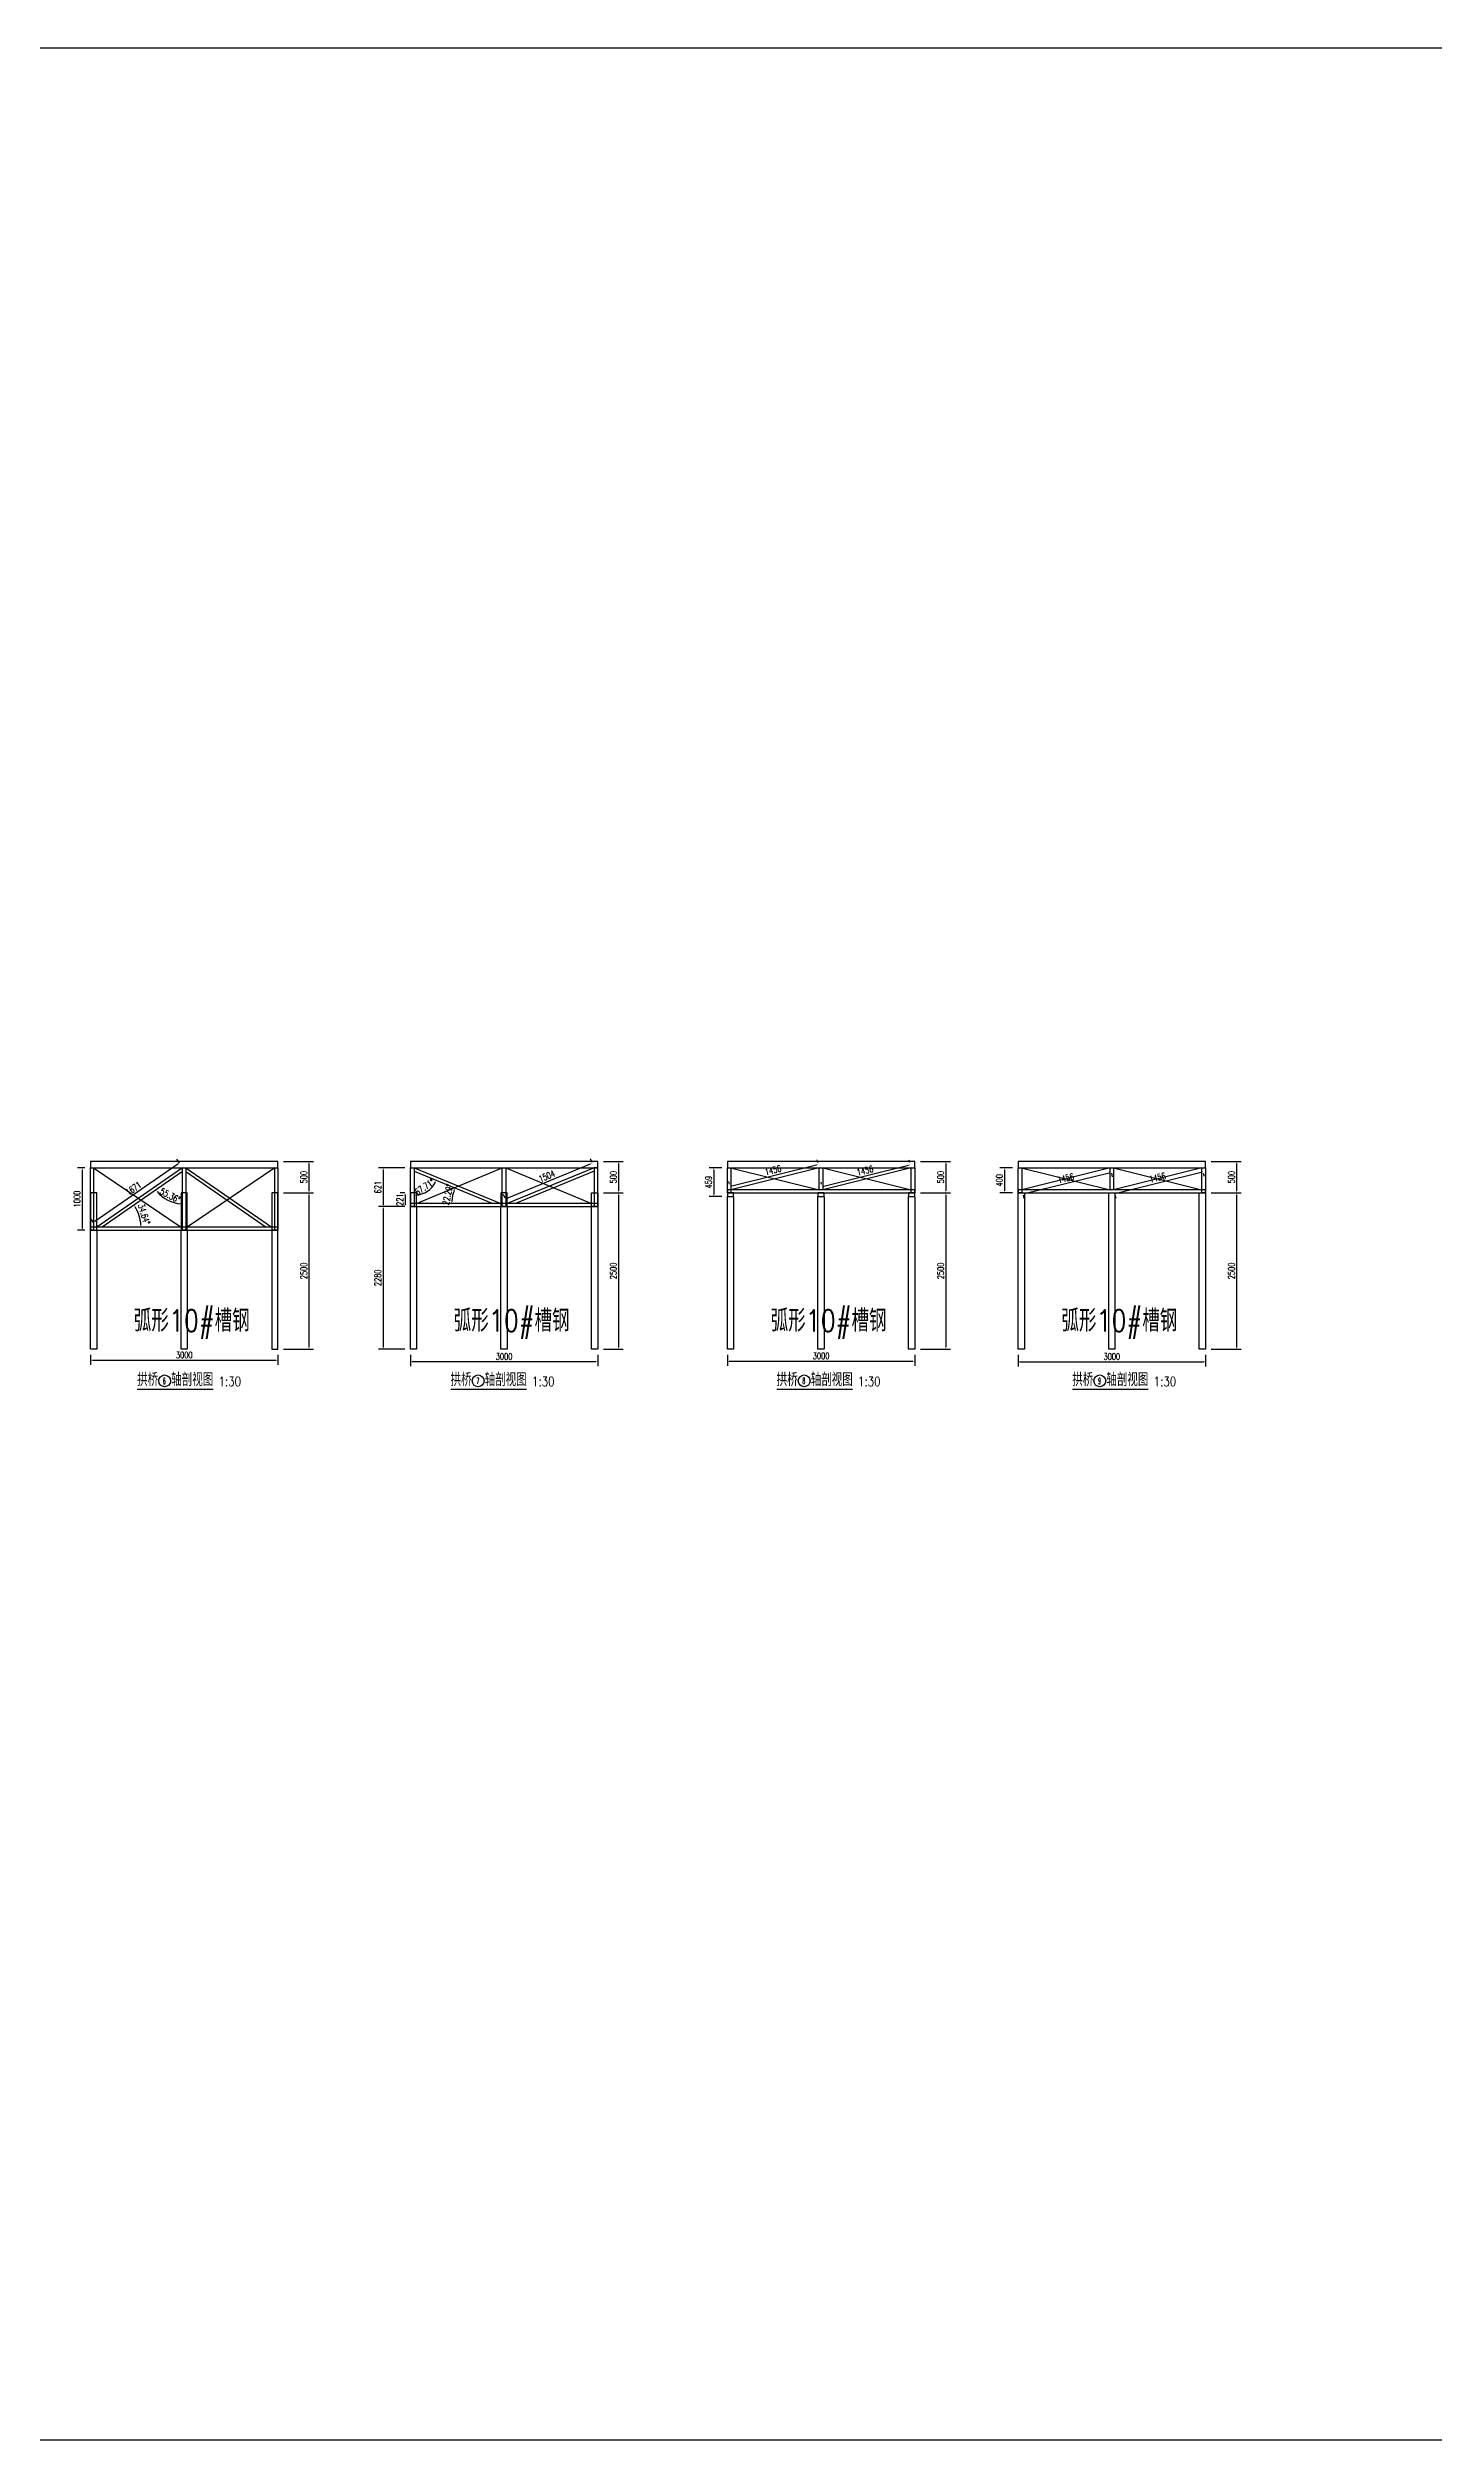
# Model space of a CAD drawing. Header units: millimetres. Extents: x -1471591 to 944464, y -468930 to 547002.
# Drawn here: x -910628 to -888440, y -180989 to -142711 of the extents above; entities that cross this region are included whole.
import ezdxf
from ezdxf.enums import TextEntityAlignment as Align

# ---------------------------------------------------------------- set-up
doc = ezdxf.new("R2010")
doc.units = ezdxf.units.MM
doc.header["$LTSCALE"] = 10
doc.header["$PDMODE"] = 35
doc.linetypes.add('-6_350_HOLE$0$DASH', pattern=[0.35, 0.25, -0.1])
doc.layers.add('DIM_SYMB', color=3, linetype='Continuous')
doc.layers.add('PUB_TEXT', color=7, linetype='Continuous')
doc.styles.get("Standard").update_dxf_attribs({"font": 'simplex.shx', "width": 0.8, "bigfont": 'hztxt.shx'})
doc.styles.add('STANDARD_T3', font='simplex.shx', dxfattribs={"width": 0.7, "bigfont": 'hztxt.shx'})
doc.dimstyles.new('W&&30', dxfattribs={"dimtxt": 105, "dimasz": 30, "dimexe": 75, "dimexo": 90, "dimgap": 30, "dimtad": 1, "dimdec": 0, "dimzin": 0, "dimdsep": 46, "dimtxsty": 'STANDARD_T3', "dimcen": 0.09, "dimclrd": 1, "dimclre": 1, "dimclrt": 7, "dimazin": 2, "dimtfac": 1, "dimtdec": 0, "dimtix": 1, "dimtmove": 2, "dimatfit": 3, "dimfxl": 0, "dimtolj": 1, "dimtzin": 0, "dimarcsym": 0})

# ---------------------------------------------------------------- blocks, each defined once
blk = doc.blocks.new('*D1645')
at = {"color": 1, "lineweight": -2, "transparency": 16777216}
for p, q in [((-906855, -161031), (-906373.5, -161031)), ((-906448.5, -161061), (-906448.5, -163501)), ((-906855, -163531), (-906373.5, -163531))]:
    blk.add_line(p, q, dxfattribs=at)
at = {"color": 1, "transparency": 16777216}
for points in [[(-906453.5, -161061), (-906443.5, -161061), (-906448.5, -161031)], [(-906453.5, -163501), (-906443.5, -163501), (-906448.5, -163531)]]:
    blk.add_solid(points, dxfattribs=at)
at = {"layer": 'Defpoints', "color": 0, "transparency": 16777216}
for p in [(-906945, -161031), (-906945, -163531), (-906448.5, -163531)]:
    blk.add_point(p, dxfattribs=at)
at = {"color": 7, "transparency": 16777216, "insert": (-906531, -162281), "char_height": 105, "attachment_point": 5, "rotation": 90, "style": 'STANDARD_T3'}
blk.add_mtext('\\A1;2500', dxfattribs=at)
blk = doc.blocks.new('*D1646')
at = {"color": 1, "lineweight": -2, "transparency": 16777216}
for p, q in [((-906855, -160531), (-906373.5, -160531)), ((-906448.5, -160561), (-906448.5, -161001)), ((-906855, -161031), (-906373.5, -161031))]:
    blk.add_line(p, q, dxfattribs=at)
at = {"color": 1, "transparency": 16777216}
for points in [[(-906453.5, -160561), (-906443.5, -160561), (-906448.5, -160531)], [(-906453.5, -161001), (-906443.5, -161001), (-906448.5, -161031)]]:
    blk.add_solid(points, dxfattribs=at)
at = {"layer": 'Defpoints', "color": 0, "transparency": 16777216}
for p in [(-906945, -160531), (-906945, -161031), (-906448.5, -161031)]:
    blk.add_point(p, dxfattribs=at)
at = {"color": 7, "transparency": 16777216, "insert": (-906531, -160781), "char_height": 105, "attachment_point": 5, "rotation": 90, "style": 'STANDARD_T3'}
blk.add_mtext('\\A1;500', dxfattribs=at)
blk = doc.blocks.new('*D1647')
at = {"color": 1, "lineweight": -2, "transparency": 16777216}
for p, q in [((-901735, -161031), (-901419.25, -161031)), ((-901494.25, -161061), (-901494.25, -163501)), ((-901735, -163531), (-901419.25, -163531))]:
    blk.add_line(p, q, dxfattribs=at)
at = {"color": 1, "transparency": 16777216}
for points in [[(-901499.25, -161061), (-901489.25, -161061), (-901494.25, -161031)], [(-901499.25, -163501), (-901489.25, -163501), (-901494.25, -163531)]]:
    blk.add_solid(points, dxfattribs=at)
at = {"layer": 'Defpoints', "color": 0, "transparency": 16777216}
for p in [(-901825, -161031), (-901825, -163531), (-901494.25, -163531)]:
    blk.add_point(p, dxfattribs=at)
at = {"color": 7, "transparency": 16777216, "insert": (-901576.75, -162281), "char_height": 105, "attachment_point": 5, "rotation": 90, "style": 'STANDARD_T3'}
blk.add_mtext('\\A1;2500', dxfattribs=at)
blk = doc.blocks.new('*D1648')
at = {"color": 1, "lineweight": -2, "transparency": 16777216}
for p, q in [((-901735, -160531), (-901419.25, -160531)), ((-901494.25, -160561), (-901494.25, -161001)), ((-901735, -161031), (-901419.25, -161031))]:
    blk.add_line(p, q, dxfattribs=at)
at = {"color": 1, "transparency": 16777216}
for points in [[(-901499.25, -160561), (-901489.25, -160561), (-901494.25, -160531)], [(-901499.25, -161001), (-901489.25, -161001), (-901494.25, -161031)]]:
    blk.add_solid(points, dxfattribs=at)
at = {"layer": 'Defpoints', "color": 0, "transparency": 16777216}
for p in [(-901825, -160531), (-901825, -161031), (-901494.25, -161031)]:
    blk.add_point(p, dxfattribs=at)
at = {"color": 7, "transparency": 16777216, "insert": (-901576.75, -160781), "char_height": 105, "attachment_point": 5, "rotation": 90, "style": 'STANDARD_T3'}
blk.add_mtext('\\A1;500', dxfattribs=at)
blk = doc.blocks.new('*D1649')
at = {"color": 1, "lineweight": -2, "transparency": 16777216}
for p, q in [((-910035, -160631), (-910153, -160631)), ((-910078, -160661), (-910078, -161601)), ((-910035, -161631), (-910153, -161631))]:
    blk.add_line(p, q, dxfattribs=at)
at = {"color": 1, "transparency": 16777216}
for points in [[(-910083, -160661), (-910073, -160661), (-910078, -160631)], [(-910083, -161601), (-910073, -161601), (-910078, -161631)]]:
    blk.add_solid(points, dxfattribs=at)
at = {"layer": 'Defpoints', "color": 0, "transparency": 16777216}
for p in [(-909945, -160631), (-910078, -161631), (-909945, -161631)]:
    blk.add_point(p, dxfattribs=at)
at = {"color": 7, "transparency": 16777216, "insert": (-910160.5, -161131), "char_height": 105, "attachment_point": 5, "rotation": 90, "style": 'STANDARD_T3'}
blk.add_mtext('\\A1;1000', dxfattribs=at)
blk = doc.blocks.new('*D1650')
at = {"color": 1, "lineweight": -2, "transparency": 16777216}
for p, q in [((-904915, -160631), (-905337, -160631)), ((-905262, -160661), (-905262, -161221.5)), ((-904915, -161251.5), (-905337, -161251.5))]:
    blk.add_line(p, q, dxfattribs=at)
at = {"color": 1, "transparency": 16777216}
for points in [[(-905267, -160661), (-905257, -160661), (-905262, -160631)], [(-905267, -161221.5), (-905257, -161221.5), (-905262, -161251.5)]]:
    blk.add_solid(points, dxfattribs=at)
at = {"layer": 'Defpoints', "color": 0, "transparency": 16777216}
for p in [(-904825, -160631), (-905262, -161251.5), (-904825, -161251.5)]:
    blk.add_point(p, dxfattribs=at)
at = {"color": 7, "transparency": 16777216, "insert": (-905344.5, -160941.25), "char_height": 105, "attachment_point": 5, "rotation": 90, "style": 'STANDARD_T3'}
blk.add_mtext('\\A1;621', dxfattribs=at)
blk = doc.blocks.new('*D1651')
at = {"color": 1, "lineweight": -2, "transparency": 16777216}
for p, q in [((-896662, -161031), (-896180.5, -161031)), ((-896255.5, -161061), (-896255.5, -163501)), ((-896662, -163531), (-896180.5, -163531))]:
    blk.add_line(p, q, dxfattribs=at)
at = {"color": 1, "transparency": 16777216}
for points in [[(-896260.5, -161061), (-896250.5, -161061), (-896255.5, -161031)], [(-896260.5, -163501), (-896250.5, -163501), (-896255.5, -163531)]]:
    blk.add_solid(points, dxfattribs=at)
at = {"layer": 'Defpoints', "color": 0, "transparency": 16777216}
for p in [(-896752, -161031), (-896752, -163531), (-896255.5, -163531)]:
    blk.add_point(p, dxfattribs=at)
at = {"color": 7, "transparency": 16777216, "insert": (-896338, -162281), "char_height": 105, "attachment_point": 5, "rotation": 90, "style": 'STANDARD_T3'}
blk.add_mtext('\\A1;2500', dxfattribs=at)
blk = doc.blocks.new('*D1652')
at = {"color": 1, "lineweight": -2, "transparency": 16777216}
for p, q in [((-896662, -160531), (-896180.5, -160531)), ((-896255.5, -160561), (-896255.5, -161001)), ((-896662, -161031), (-896180.5, -161031))]:
    blk.add_line(p, q, dxfattribs=at)
at = {"color": 1, "transparency": 16777216}
for points in [[(-896260.5, -160561), (-896250.5, -160561), (-896255.5, -160531)], [(-896260.5, -161001), (-896250.5, -161001), (-896255.5, -161031)]]:
    blk.add_solid(points, dxfattribs=at)
at = {"layer": 'Defpoints', "color": 0, "transparency": 16777216}
for p in [(-896752, -160531), (-896752, -161031), (-896255.5, -161031)]:
    blk.add_point(p, dxfattribs=at)
at = {"color": 7, "transparency": 16777216, "insert": (-896338, -160781), "char_height": 105, "attachment_point": 5, "rotation": 90, "style": 'STANDARD_T3'}
blk.add_mtext('\\A1;500', dxfattribs=at)
blk = doc.blocks.new('*D1653')
at = {"color": 1, "lineweight": -2, "transparency": 16777216}
for p, q in [((-899842, -160631), (-900045, -160631)), ((-899970, -160661), (-899970, -161060)), ((-899842, -161090), (-900045, -161090))]:
    blk.add_line(p, q, dxfattribs=at)
at = {"color": 1, "transparency": 16777216}
for points in [[(-899975, -160661), (-899965, -160661), (-899970, -160631)], [(-899975, -161060), (-899965, -161060), (-899970, -161090)]]:
    blk.add_solid(points, dxfattribs=at)
at = {"layer": 'Defpoints', "color": 0, "transparency": 16777216}
for p in [(-899752, -160631), (-899970, -161090), (-899752, -161090)]:
    blk.add_point(p, dxfattribs=at)
at = {"color": 7, "transparency": 16777216, "insert": (-900052.5, -160860.5), "char_height": 105, "attachment_point": 5, "rotation": 90, "style": 'STANDARD_T3'}
blk.add_mtext('\\A1;459', dxfattribs=at)
blk = doc.blocks.new('*D1706')
at = {"color": 1, "lineweight": -2, "transparency": 16777216}
for p, q in [((-904915, -161031), (-904986, -161031)), ((-904911, -161061), (-904911, -161221.5)), ((-904915, -161251.5), (-904986, -161251.5))]:
    blk.add_line(p, q, dxfattribs=at)
at = {"color": 1, "transparency": 16777216}
for points in [[(-904916, -161061), (-904906, -161061), (-904911, -161031)], [(-904916, -161221.5), (-904906, -161221.5), (-904911, -161251.5)]]:
    blk.add_solid(points, dxfattribs=at)
at = {"layer": 'Defpoints', "color": 0, "transparency": 16777216}
for p in [(-904825, -161031), (-904911, -161251.5), (-904825, -161251.5)]:
    blk.add_point(p, dxfattribs=at)
at = {"color": 7, "transparency": 16777216, "insert": (-904993.5, -161141.25), "char_height": 105, "attachment_point": 5, "rotation": 90, "style": 'STANDARD_T3'}
blk.add_mtext('\\A1;221', dxfattribs=at)
blk = doc.blocks.new('*D1707')
at = {"color": 1, "lineweight": -2, "transparency": 16777216}
for p, q in [((-892008.5, -161031), (-891527, -161031)), ((-891602, -161061), (-891602, -163501)), ((-892008.5, -163531), (-891527, -163531))]:
    blk.add_line(p, q, dxfattribs=at)
at = {"color": 1, "transparency": 16777216}
for points in [[(-891607, -161061), (-891597, -161061), (-891602, -161031)], [(-891607, -163501), (-891597, -163501), (-891602, -163531)]]:
    blk.add_solid(points, dxfattribs=at)
at = {"layer": 'Defpoints', "color": 0, "transparency": 16777216}
for p in [(-892098.5, -161031), (-892098.5, -163531), (-891602, -163531)]:
    blk.add_point(p, dxfattribs=at)
at = {"color": 7, "transparency": 16777216, "insert": (-891684.5, -162281), "char_height": 105, "attachment_point": 5, "rotation": 90, "style": 'STANDARD_T3'}
blk.add_mtext('\\A1;2500', dxfattribs=at)
blk = doc.blocks.new('*D1708')
at = {"color": 1, "lineweight": -2, "transparency": 16777216}
for p, q in [((-892008.5, -160531), (-891527, -160531)), ((-891602, -160561), (-891602, -161001)), ((-892008.5, -161031), (-891527, -161031))]:
    blk.add_line(p, q, dxfattribs=at)
at = {"color": 1, "transparency": 16777216}
for points in [[(-891607, -160561), (-891597, -160561), (-891602, -160531)], [(-891607, -161001), (-891597, -161001), (-891602, -161031)]]:
    blk.add_solid(points, dxfattribs=at)
at = {"layer": 'Defpoints', "color": 0, "transparency": 16777216}
for p in [(-892098.5, -160531), (-892098.5, -161031), (-891602, -161031)]:
    blk.add_point(p, dxfattribs=at)
at = {"color": 7, "transparency": 16777216, "insert": (-891684.5, -160781), "char_height": 105, "attachment_point": 5, "rotation": 90, "style": 'STANDARD_T3'}
blk.add_mtext('\\A1;500', dxfattribs=at)
blk = doc.blocks.new('*D1709')
at = {"color": 1, "lineweight": -2, "transparency": 16777216}
for p, q in [((-895188.5, -160631), (-895391.5, -160631)), ((-895316.5, -160661), (-895316.5, -161001)), ((-895188.5, -161031), (-895391.5, -161031))]:
    blk.add_line(p, q, dxfattribs=at)
at = {"color": 1, "transparency": 16777216}
for points in [[(-895321.5, -160661), (-895311.5, -160661), (-895316.5, -160631)], [(-895321.5, -161001), (-895311.5, -161001), (-895316.5, -161031)]]:
    blk.add_solid(points, dxfattribs=at)
at = {"layer": 'Defpoints', "color": 0, "transparency": 16777216}
for p in [(-895098.5, -160631), (-895316.5, -161031), (-895098.5, -161031)]:
    blk.add_point(p, dxfattribs=at)
at = {"color": 7, "transparency": 16777216, "insert": (-895399, -160831), "char_height": 105, "attachment_point": 5, "rotation": 90, "style": 'STANDARD_T3'}
blk.add_mtext('\\A1;400', dxfattribs=at)
blk = doc.blocks.new('*D1712')
at = {"color": 1, "lineweight": -2, "transparency": 16777216}
for p, q in [((-909945, -163621), (-909945, -163784)), ((-909915, -163709), (-906975, -163709)), ((-906945, -163621), (-906945, -163784))]:
    blk.add_line(p, q, dxfattribs=at)
at = {"color": 1, "transparency": 16777216}
for points in [[(-909915, -163704), (-909915, -163714), (-909945, -163709)], [(-906975, -163704), (-906975, -163714), (-906945, -163709)]]:
    blk.add_solid(points, dxfattribs=at)
at = {"layer": 'Defpoints', "color": 0, "transparency": 16777216}
for p in [(-909945, -163531), (-906945, -163531), (-906945, -163709)]:
    blk.add_point(p, dxfattribs=at)
at = {"color": 7, "transparency": 16777216, "insert": (-908445, -163626.5), "char_height": 105, "attachment_point": 5, "style": 'STANDARD_T3'}
blk.add_mtext('\\A1;3000', dxfattribs=at)
blk = doc.blocks.new('*D1713')
at = {"color": 1, "lineweight": -2, "transparency": 16777216}
for p, q in [((-904825, -163621), (-904825, -163806)), ((-904795, -163731), (-901855, -163731)), ((-901825, -163621), (-901825, -163806))]:
    blk.add_line(p, q, dxfattribs=at)
at = {"color": 1, "transparency": 16777216}
for points in [[(-904795, -163726), (-904795, -163736), (-904825, -163731)], [(-901855, -163726), (-901855, -163736), (-901825, -163731)]]:
    blk.add_solid(points, dxfattribs=at)
at = {"layer": 'Defpoints', "color": 0, "transparency": 16777216}
for p in [(-904825, -163531), (-901825, -163531), (-901825, -163731)]:
    blk.add_point(p, dxfattribs=at)
at = {"color": 7, "transparency": 16777216, "insert": (-903325, -163648.5), "char_height": 105, "attachment_point": 5, "style": 'STANDARD_T3'}
blk.add_mtext('\\A1;3000', dxfattribs=at)
blk = doc.blocks.new('*D1714')
at = {"color": 1, "lineweight": -2, "transparency": 16777216}
for p, q in [((-899752, -163621), (-899752, -163799)), ((-899722, -163724), (-896782, -163724)), ((-896752, -163621), (-896752, -163799))]:
    blk.add_line(p, q, dxfattribs=at)
at = {"color": 1, "transparency": 16777216}
for points in [[(-899722, -163719), (-899722, -163729), (-899752, -163724)], [(-896782, -163719), (-896782, -163729), (-896752, -163724)]]:
    blk.add_solid(points, dxfattribs=at)
at = {"layer": 'Defpoints', "color": 0, "transparency": 16777216}
for p in [(-899752, -163531), (-896752, -163531), (-896752, -163724)]:
    blk.add_point(p, dxfattribs=at)
at = {"color": 7, "transparency": 16777216, "insert": (-898252, -163641.5), "char_height": 105, "attachment_point": 5, "style": 'STANDARD_T3'}
blk.add_mtext('\\A1;3000', dxfattribs=at)
blk = doc.blocks.new('*D1715')
at = {"color": 1, "lineweight": -2, "transparency": 16777216}
for p, q in [((-895098.5, -163621), (-895098.5, -163808.5)), ((-895068.5, -163733.5), (-892128.5, -163733.5)), ((-892098.5, -163621), (-892098.5, -163808.5))]:
    blk.add_line(p, q, dxfattribs=at)
at = {"color": 1, "transparency": 16777216}
for points in [[(-895068.5, -163728.5), (-895068.5, -163738.5), (-895098.5, -163733.5)], [(-892128.5, -163728.5), (-892128.5, -163738.5), (-892098.5, -163733.5)]]:
    blk.add_solid(points, dxfattribs=at)
at = {"layer": 'Defpoints', "color": 0, "transparency": 16777216}
for p in [(-895098.5, -163531), (-892098.5, -163531), (-892098.5, -163733.5)]:
    blk.add_point(p, dxfattribs=at)
at = {"color": 7, "transparency": 16777216, "insert": (-893598.5, -163651), "char_height": 105, "attachment_point": 5, "style": 'STANDARD_T3'}
blk.add_mtext('\\A1;3000', dxfattribs=at)
blk = doc.blocks.new('*D1716')
at = {"color": 1, "lineweight": -2, "transparency": 16777216}
for p, q in [((-908547, -160572), (-909873, -161488)), ((-908521, -160557), (-908565, -160493)), ((-909896, -161507), (-909940, -161443))]:
    blk.add_line(p, q, dxfattribs=at)
at = {"color": 1, "transparency": 16777216}
for points in [[(-908550, -160568), (-908544, -160576), (-908523, -160555)], [(-909876, -161484), (-909870, -161492), (-909898, -161505)]]:
    blk.add_solid(points, dxfattribs=at)
at = {"layer": 'Defpoints', "color": 0, "transparency": 16777216}
for p in [(-908470, -160631), (-909898, -161505), (-909845, -161581)]:
    blk.add_point(p, dxfattribs=at)
at = {"color": 7, "transparency": 16777216, "insert": (-909257, -160962), "char_height": 105, "attachment_point": 5, "rotation": 34.6409, "style": 'STANDARD_T3'}
blk.add_mtext('\\A1;1671', dxfattribs=at)
blk = doc.blocks.new('*D1717')
at = {"color": 1, "lineweight": -2, "transparency": 16777216}
blk.add_arc((-908470, -160692), 515, 217.9815, 266.6595, dxfattribs=at)
at = {"color": 1, "transparency": 16777216}
for points in [[(-908880, -161011), (-908872, -161006), (-908893, -160984)], [(-908500, -161201), (-908500, -161211), (-908470, -161206)]]:
    blk.add_solid(points, dxfattribs=at)
at = {"layer": 'Defpoints', "color": 0, "transparency": 16777216}
for p in [(-908470, -160631), (-908470, -160692), (-908779, -161103), (-909757, -161581), (-908470, -161631)]:
    blk.add_point(p, dxfattribs=at)
at = {"color": 7, "transparency": 16777216, "insert": (-908671, -161074), "char_height": 105, "attachment_point": 5, "rotation": 332.3205, "style": 'STANDARD_T3'}
blk.add_mtext('\\A1;55.36°', dxfattribs=at)
blk = doc.blocks.new('*D1718')
at = {"color": 1, "lineweight": -2, "transparency": 16777216}
blk.add_arc((-909757, -161581), 619, 2.7752, 31.8658, dxfattribs=at)
at = {"color": 1, "transparency": 16777216}
for points in [[(-909235, -161257), (-909227, -161251), (-909247, -161229)], [(-909133, -161551), (-909143, -161551), (-909138, -161581)]]:
    blk.add_solid(points, dxfattribs=at)
at = {"layer": 'Defpoints', "color": 0, "transparency": 16777216}
for p in [(-908470, -160692), (-909150, -161457), (-909945, -161581), (-909757, -161581), (-906945, -161581)]:
    blk.add_point(p, dxfattribs=at)
at = {"color": 7, "transparency": 16777216, "insert": (-909087, -161372), "char_height": 105, "attachment_point": 5, "rotation": 287.3205, "style": 'STANDARD_T3'}
blk.add_mtext('\\A1;34.64°', dxfattribs=at)
blk = doc.blocks.new('*D1719')
at = {"color": 1, "lineweight": -2, "transparency": 16777216}
blk.add_arc((-904767, -160685), 386, 274.4532, 333.261, dxfattribs=at)
at = {"color": 1, "transparency": 16777216}
for points in [[(-904737, -161075), (-904737, -161065), (-904767, -161071)], [(-904427, -160857), (-904418, -160861), (-904410, -160831)]]:
    blk.add_solid(points, dxfattribs=at)
at = {"layer": 'Defpoints', "color": 0, "transparency": 16777216}
for p in [(-904767, -160631), (-904767, -160685), (-904619, -161042), (-904767, -161251), (-903507, -161202)]:
    blk.add_point(p, dxfattribs=at)
at = {"color": 7, "transparency": 16777216, "insert": (-904598, -160937), "char_height": 105, "attachment_point": 5, "rotation": 33.8571, "style": 'STANDARD_T3'}
blk.add_mtext('\\A1;67.71°', dxfattribs=at)
blk = doc.blocks.new('*D1720')
at = {"color": 1, "lineweight": -2, "transparency": 16777216}
blk.add_arc((-903507, -161202), 654, 160.3428, 177.3713, dxfattribs=at)
at = {"color": 1, "transparency": 16777216}
for points in [[(-904127, -160980), (-904118, -160983), (-904112, -160954)], [(-904155, -161172), (-904165, -161171), (-904161, -161202)]]:
    blk.add_solid(points, dxfattribs=at)
at = {"layer": 'Defpoints', "color": 0, "transparency": 16777216}
for p in [(-904767, -160685), (-904139, -161034), (-904825, -161202), (-903507, -161202), (-901825, -161202)]:
    blk.add_point(p, dxfattribs=at)
at = {"color": 7, "transparency": 16777216, "insert": (-904229, -161059), "char_height": 105, "attachment_point": 5, "rotation": 78.8571, "style": 'STANDARD_T3'}
blk.add_mtext('\\A1;22.29°', dxfattribs=at)
blk = doc.blocks.new('*D1721')
at = {"color": 1, "lineweight": -2, "transparency": 16777216}
for p, q in [((-903278, -161115), (-901941, -160568)), ((-901917, -160548), (-901942, -160487)), ((-903309, -161118), (-903334, -161057))]:
    blk.add_line(p, q, dxfattribs=at)
at = {"color": 1, "transparency": 16777216}
for points in [[(-901943, -160563), (-901940, -160572), (-901914, -160556)], [(-903280, -161111), (-903276, -161120), (-903306, -161127)]]:
    blk.add_solid(points, dxfattribs=at)
at = {"layer": 'Defpoints', "color": 0, "transparency": 16777216}
for p in [(-901914, -160556), (-901883, -160631), (-903275, -161202)]:
    blk.add_point(p, dxfattribs=at)
at = {"color": 7, "transparency": 16777216, "insert": (-902641, -160765), "char_height": 105, "attachment_point": 5, "rotation": 22.2859, "style": 'STANDARD_T3'}
blk.add_mtext('\\A1;1504', dxfattribs=at)
blk = doc.blocks.new('*D1722')
at = {"color": 1, "lineweight": -2, "transparency": 16777216}
for p, q in [((-904915, -161251.5), (-905337, -161251.5)), ((-905262, -161281.5), (-905262, -163501)), ((-904915, -163531), (-905337, -163531))]:
    blk.add_line(p, q, dxfattribs=at)
at = {"color": 1, "transparency": 16777216}
for points in [[(-905267, -161281.5), (-905257, -161281.5), (-905262, -161251.5)], [(-905267, -163501), (-905257, -163501), (-905262, -163531)]]:
    blk.add_solid(points, dxfattribs=at)
at = {"layer": 'Defpoints', "color": 0, "transparency": 16777216}
for p in [(-904825, -161251.5), (-905262, -163531), (-904825, -163531)]:
    blk.add_point(p, dxfattribs=at)
at = {"color": 7, "transparency": 16777216, "insert": (-905344.5, -162391.25), "char_height": 105, "attachment_point": 5, "rotation": 90, "style": 'STANDARD_T3'}
blk.add_mtext('\\A1;2280', dxfattribs=at)
blk = doc.blocks.new('*D1723')
at = {"color": 1, "lineweight": -2, "transparency": 16777216}
for p, q in [((-899679, -160917), (-898324, -160582)), ((-898303, -160544), (-898313, -160502)), ((-899716, -160894), (-899726, -160852))]:
    blk.add_line(p, q, dxfattribs=at)
at = {"color": 1, "transparency": 16777216}
for points in [[(-898325, -160577), (-898323, -160586), (-898295, -160574)], [(-899680, -160912), (-899678, -160922), (-899708, -160924)]]:
    blk.add_solid(points, dxfattribs=at)
at = {"layer": 'Defpoints', "color": 0, "transparency": 16777216}
for p in [(-898295, -160574), (-898281, -160631), (-899694, -160981)]:
    blk.add_point(p, dxfattribs=at)
at = {"color": 7, "transparency": 16777216, "insert": (-899021, -160669), "char_height": 105, "attachment_point": 5, "rotation": 13.9121, "style": 'STANDARD_T3'}
blk.add_mtext('\\A1;1456', dxfattribs=at)
blk = doc.blocks.new('*D1724')
at = {"color": 1, "lineweight": -2, "transparency": 16777216}
for p, q in [((-898206, -160924), (-896851, -160589)), ((-896832, -160544), (-896840, -160509)), ((-898245, -160894), (-898253, -160859))]:
    blk.add_line(p, q, dxfattribs=at)
at = {"color": 1, "transparency": 16777216}
for points in [[(-896853, -160584), (-896850, -160594), (-896822, -160581)], [(-898207, -160919), (-898205, -160929), (-898235, -160931)]]:
    blk.add_solid(points, dxfattribs=at)
at = {"layer": 'Defpoints', "color": 0, "transparency": 16777216}
for p in [(-896822, -160581), (-896810, -160631), (-898223, -160981)]:
    blk.add_point(p, dxfattribs=at)
at = {"color": 7, "transparency": 16777216, "insert": (-897549, -160676), "char_height": 105, "attachment_point": 5, "rotation": 13.9121, "style": 'STANDARD_T3'}
blk.add_mtext('\\A1;1456', dxfattribs=at)
blk = doc.blocks.new('*D1725')
at = {"color": 1, "lineweight": -2, "transparency": 16777216}
for p, q in [((-894994, -161044), (-893639, -160709)), ((-893606, -160718), (-893592, -160774)), ((-895019, -161068), (-895005, -161124))]:
    blk.add_line(p, q, dxfattribs=at)
at = {"color": 1, "transparency": 16777216}
for points in [[(-893640, -160704), (-893638, -160714), (-893610, -160702)], [(-894995, -161040), (-894993, -161049), (-895023, -161052)]]:
    blk.add_solid(points, dxfattribs=at)
at = {"layer": 'Defpoints', "color": 0, "transparency": 16777216}
for p in [(-893627, -160631), (-893610, -160702), (-895040, -160981)]:
    blk.add_point(p, dxfattribs=at)
at = {"color": 7, "transparency": 16777216, "insert": (-894336, -160797), "char_height": 105, "attachment_point": 5, "rotation": 13.9121, "style": 'STANDARD_T3'}
blk.add_mtext('\\A1;1456', dxfattribs=at)
blk = doc.blocks.new('*D1726')
at = {"color": 1, "lineweight": -2, "transparency": 16777216}
for p, q in [((-893525, -161036), (-892170, -160700)), ((-892135, -160718), (-892123, -160766)), ((-893548, -161068), (-893536, -161116))]:
    blk.add_line(p, q, dxfattribs=at)
at = {"color": 1, "transparency": 16777216}
for points in [[(-892171, -160696), (-892169, -160705), (-892141, -160693)], [(-893526, -161031), (-893524, -161041), (-893554, -161043)]]:
    blk.add_solid(points, dxfattribs=at)
at = {"layer": 'Defpoints', "color": 0, "transparency": 16777216}
for p in [(-892156, -160631), (-892141, -160693), (-893569, -160981)]:
    blk.add_point(p, dxfattribs=at)
at = {"color": 7, "transparency": 16777216, "insert": (-892867, -160788), "char_height": 105, "attachment_point": 5, "rotation": 13.9121, "style": 'STANDARD_T3'}
blk.add_mtext('\\A1;1456', dxfattribs=at)

msp = doc.modelspace()

# ---------------------------------------------------------------- linework, layer by layer
for points in [[(-979506.5, -142711), (-833837.5, -142711), (-833837.5, -180989), (-979506.5, -180989)], [(-908395, -161631), (-908495, -161631), (-908495, -161631), (-908395, -161631)]]:
    msp.add_lwpolyline(points, close=True)
at = {"color": 1}
for points in [[(-909945, -160631), (-906945, -160631), (-906945, -160531), (-909945, -160531)], [(-904825, -160631), (-901825, -160631), (-901825, -160531), (-904825, -160531)], [(-904825, -160631), (-904767, -160631), (-904767, -161251.5), (-904825, -161251.5)], [(-903354, -160631), (-903296, -160631), (-903296, -161251.5), (-903354, -161251.5)], [(-901825, -160631), (-901883, -160631), (-901883, -161251.5), (-901825, -161251.5)], [(-899752, -160631), (-896752, -160631), (-896752, -160531), (-899752, -160531)], [(-899752, -160631), (-899694, -160631), (-899694, -161031), (-899752, -161031)], [(-898281, -160631), (-898223, -160631), (-898223, -160981), (-898281, -160981)], [(-896810, -160631), (-896752, -160631), (-896752, -161031), (-896810, -161031)], [(-895098.5, -160631), (-892098.5, -160631), (-892098.5, -160531), (-895098.5, -160531)], [(-895098.5, -160631), (-895040.5, -160631), (-895040.5, -161031), (-895098.5, -161031)], [(-893627.5, -160631), (-893569.5, -160631), (-893569.5, -160981), (-893627.5, -160981)], [(-892156.5, -160631), (-892098.5, -160631), (-892098.5, -161031), (-892156.5, -161031)]]:
    msp.add_lwpolyline(points, close=True, dxfattribs=at)
at = {"color": 4}
for points in [[(-909945, -160631), (-909895, -160631), (-909895, -161631), (-909945, -161631)], [(-908470, -160631), (-908420, -160631), (-908420, -161631), (-908470, -161631)], [(-906995, -160631), (-906945, -160631), (-906945, -161631), (-906995, -161631)], [(-899752, -161031), (-896752, -161031), (-896752, -160981), (-899752, -160981)], [(-895098.5, -161031), (-892098.5, -161031), (-892098.5, -160981), (-895098.5, -160981)], [(-904825, -161251.5), (-901825, -161251.5), (-901825, -161201.5), (-904825, -161201.5)], [(-909945, -161631), (-906945, -161631), (-906945, -161581), (-909945, -161581)]]:
    msp.add_lwpolyline(points, close=True, dxfattribs=at)
for points in [[(-909895, -160631), (-908495, -161581)], [(-906995, -160631), (-908395, -161581)], [(-904725, -161201.5), (-903354, -160631)], [(-903296, -160631), (-901925, -161201.5)]]:
    msp.add_lwpolyline(points)
for points in [[(-908470, -160631), (-909845, -161581)], [(-908470, -160691.8), (-909757, -161581)], [(-908420, -160631), (-907045, -161581)], [(-908420, -160691.8), (-907133, -161581)], [(-904767, -160631), (-903375, -161201.5)], [(-904767, -160685), (-903506.8, -161201.5)], [(-901883, -160631), (-903275, -161201.5)], [(-901883, -160685), (-903143.2, -161201.5)], [(-899702, -160631), (-898281, -160981)], [(-898281, -160631), (-899694, -160981)], [(-898223, -160631), (-896810, -160981)], [(-896810, -160631), (-898223, -160981)], [(-895048.5, -160631), (-893627.5, -160981)], [(-893627.5, -160631), (-895040.5, -160981)], [(-893569.5, -160631), (-892156.5, -160981)], [(-892156.5, -160631), (-893569.5, -160981)]]:
    msp.add_lwpolyline(points, dxfattribs=at)
at = {"color": 1, "linetype": '-6_350_HOLE$0$DASH'}
for points in [[(-909945, -161631), (-909845, -161631), (-909845, -161031), (-909945, -161031)], [(-908495, -161631), (-908395, -161631), (-908395, -161031), (-908495, -161031)], [(-907045, -161631), (-906945, -161631), (-906945, -161031), (-907045, -161031)], [(-904825, -161251.5), (-904725, -161251.5), (-904725, -161031), (-904825, -161031)], [(-903375, -161251.5), (-903275, -161251.5), (-903275, -161031), (-903375, -161031)], [(-901825, -161251.5), (-901925, -161251.5), (-901925, -161031), (-901825, -161031)], [(-899752, -161090), (-899652, -161090), (-899652, -161031), (-899752, -161031)], [(-899752, -161090), (-899652, -161090), (-899652, -163531), (-899752, -163531)], [(-898302, -161090), (-898202, -161090), (-898202, -161031), (-898302, -161031)], [(-898302, -161090), (-898202, -161090), (-898202, -163531), (-898302, -163531)], [(-896852, -161090), (-896752, -161090), (-896752, -161031), (-896852, -161031)], [(-896852, -161090), (-896752, -161090), (-896752, -163531), (-896852, -163531)], [(-895098.5, -161031), (-894998.5, -161031), (-894998.5, -163531), (-895098.5, -163531)], [(-893648.5, -161031), (-893548.5, -161031), (-893548.5, -163531), (-893648.5, -163531)], [(-892198.5, -161031), (-892098.5, -161031), (-892098.5, -163531), (-892198.5, -163531)], [(-904825, -161251.5), (-904725, -161251.5), (-904725, -163531), (-904825, -163531)], [(-903375, -161251.5), (-903275, -161251.5), (-903275, -163531), (-903375, -163531)], [(-901925, -161251.5), (-901825, -161251.5), (-901825, -163531), (-901925, -163531)], [(-909945, -161631), (-909845, -161631), (-909845, -163531), (-909945, -163531)], [(-908495, -161631), (-908395, -161631), (-908395, -163531), (-908495, -163531)], [(-906945, -161631), (-907045, -161631), (-907045, -163531), (-906945, -163531)]]:
    msp.add_lwpolyline(points, close=True, dxfattribs=at)
at = {"layer": 'DIM_SYMB', "const_width": 21}
for points in [[(-909199.2, -164176.5), (-907980.2, -164176.5)], [(-904181.7, -164176.5), (-902962.7, -164176.5)], [(-898963.2, -164176.5), (-897744.2, -164176.5)], [(-894231.7, -164176.5), (-893012.7, -164176.5)]]:
    msp.add_lwpolyline(points, dxfattribs=at)
at = {"layer": 'PUB_TEXT', "color": 7}
for centre in [(-908758.2, -164040), (-903740.7, -164040), (-898522.2, -164040), (-893790.7, -164040)]:
    msp.add_circle(centre, 94.5, dxfattribs=at)

# ---------------------------------------------------------------- texts
at = {"layer": 'PUB_TEXT', "linetype": '-6_350_HOLE$0$DASH', "width": 0.8}
for s, p in [('弧形', (-909250.5, -163251.5)), ('10#', (-908690.5, -163251.5)), ('槽钢', (-907957.2, -163251.5))]:
    msp.add_text(s, height=350, dxfattribs=at).set_placement(p)
at = {"layer": 'PUB_TEXT', "width": 0.8}
for s, p in [('弧形', (-904130.5, -163251.5)), ('10#', (-903570.5, -163251.5)), ('槽钢', (-902837.2, -163251.5)), ('弧形', (-899057.5, -163251.5)), ('10#', (-898497.5, -163251.5)), ('槽钢', (-897764.2, -163251.5)), ('弧形', (-894404, -163251.5)), ('10#', (-893844, -163251.5)), ('槽钢', (-893110.7, -163251.5))]:
    msp.add_text(s, height=350, dxfattribs=at).set_placement(p)
at = {"layer": 'PUB_TEXT', "color": 7, "width": 0.8}
for s, height, p in [('拱桥', 210, (-909199.2, -164124)), ('轴剖视图', 210, (-908653.2, -164124)), ('1:30', 150, (-907896.2, -164124)), ('拱桥', 210, (-904181.7, -164124)), ('轴剖视图', 210, (-903635.7, -164124)), ('1:30', 150, (-902878.7, -164124)), ('拱桥', 210, (-898963.2, -164124)), ('轴剖视图', 210, (-898417.2, -164124)), ('1:30', 150, (-897660.2, -164124)), ('拱桥', 210, (-894231.7, -164124)), ('轴剖视图', 210, (-893685.7, -164124)), ('1:30', 150, (-892928.7, -164124))]:
    msp.add_text(s, height=height, dxfattribs=at).set_placement(p)
for s, height, p, p2 in [('6', 101.6, (-908783.4, -164090.8), (-908743.1, -164090.8)), ('7', 100.1, (-903767.4, -164090), (-903724.7, -164090)), ('8', 100.1, (-898548.9, -164090), (-898506.2, -164090)), ('9', 101.6, (-893815.9, -164090.8), (-893775.6, -164090.8))]:
    msp.add_text(s, height=height, dxfattribs=at).set_placement(p, p2, align=Align.FIT)

# ---------------------------------------------------------------- dimensions: what is measured, and where the dimension line sits
for base, p1, p2, picture, middle in [((-910078, -161631), (-909945, -160631), (-909945, -161631), '*D1649', (-910160.5, -161131)), ((-906448.5, -161031), (-906945, -160531), (-906945, -161031), '*D1646', (-906531, -160781)), ((-905262, -161251.5), (-904825, -160631), (-904825, -161251.5), '*D1650', (-905344.5, -160941.25)), ((-901494.2, -161031), (-901825, -160531), (-901825, -161031), '*D1648', (-901576.8, -160781)), ((-899970, -161090), (-899752, -160631), (-899752, -161090), '*D1653', (-900052.5, -160860.5)), ((-896255.5, -161031), (-896752, -160531), (-896752, -161031), '*D1652', (-896338, -160781)), ((-895316.5, -161031), (-895098.5, -160631), (-895098.5, -161031), '*D1709', (-895399, -160831)), ((-891602, -161031), (-892098.5, -160531), (-892098.5, -161031), '*D1708', (-891684.5, -160781)), ((-906448.5, -163531), (-906945, -161031), (-906945, -163531), '*D1645', (-906531, -162281)), ((-904911, -161251.5), (-904825, -161031), (-904825, -161251.5), '*D1706', (-904993.5, -161141.25)), ((-901494.2, -163531), (-901825, -161031), (-901825, -163531), '*D1647', (-901576.8, -162281)), ((-896255.5, -163531), (-896752, -161031), (-896752, -163531), '*D1651', (-896338, -162281)), ((-891602, -163531), (-892098.5, -161031), (-892098.5, -163531), '*D1707', (-891684.5, -162281))]:
    dim = msp.add_linear_dim(base=base, p1=p1, p2=p2, angle=90, dimstyle='W&&30')
    dim.commit()
    dim.dimension.update_dxf_attribs({"geometry": picture, "text_midpoint": middle})
for base, line1, line2, picture, middle in [((-909150.1, -161457), ((-906945, -161581), (-909945, -161581)), ((-908470, -160691.8), (-909757, -161581)), '*D1718', (-909086.9, -161372)), ((-908779, -161103.3), ((-908470, -161631), (-908470, -160631)), ((-908470, -160691.8), (-909757, -161581)), '*D1717', (-908670.7, -161074.4)), ((-904138.9, -161033.8), ((-901825, -161201.5), (-904825, -161201.5)), ((-904767, -160685), (-903506.8, -161201.5)), '*D1720', (-904229.4, -161059.2)), ((-904618.8, -161041.6), ((-904767, -160685), (-903506.8, -161201.5)), ((-904767, -160631), (-904767, -161251.5)), '*D1719', (-904597.9, -160937.1))]:
    dim = msp.add_angular_dim_2l(base=base, line1=line1, line2=line2, dimstyle='W&&30')
    dim.commit()
    dim.dimension.update_dxf_attribs({"geometry": picture, "text_midpoint": middle})
for p1, p2, distance, picture, middle in [((-908470, -160631), (-909845, -161581), -92.5, '*D1716', (-909257, -160962)), ((-903275, -161201.5), (-901883, -160631), 80.8, '*D1721', (-902640.9, -160765.2)), ((-899694, -160981), (-898281, -160631), 58.3, '*D1723', (-899021.4, -160669.3)), ((-898223, -160981), (-896810, -160631), 51, '*D1724', (-897548.6, -160676.4)), ((-895040.5, -160981), (-893627.5, -160631), -72.8, '*D1725', (-894336.3, -160796.6)), ((-893569.5, -160981), (-892156.5, -160631), -64.1, '*D1726', (-892867.4, -160788.2)), ((-904825, -161251.5), (-904825, -163531), -437, '*D1722', (-905344.5, -162391.25))]:
    dim = msp.add_aligned_dim(p1=p1, p2=p2, distance=distance, dimstyle='W&&30')
    dim.commit()
    dim.dimension.update_dxf_attribs({"geometry": picture, "text_midpoint": middle})
for base, p1, p2, picture, middle in [((-906945, -163709), (-909945, -163531), (-906945, -163531), '*D1712', (-908445, -163626.5)), ((-901825, -163731), (-904825, -163531), (-901825, -163531), '*D1713', (-903325, -163648.5)), ((-896752, -163724), (-899752, -163531), (-896752, -163531), '*D1714', (-898252, -163641.5)), ((-892098.5, -163733.5), (-895098.5, -163531), (-892098.5, -163531), '*D1715', (-893598.5, -163651))]:
    dim = msp.add_linear_dim(base=base, p1=p1, p2=p2, dimstyle='W&&30')
    dim.commit()
    dim.dimension.update_dxf_attribs({"geometry": picture, "text_midpoint": middle})

doc.saveas('drawing.dxf')
